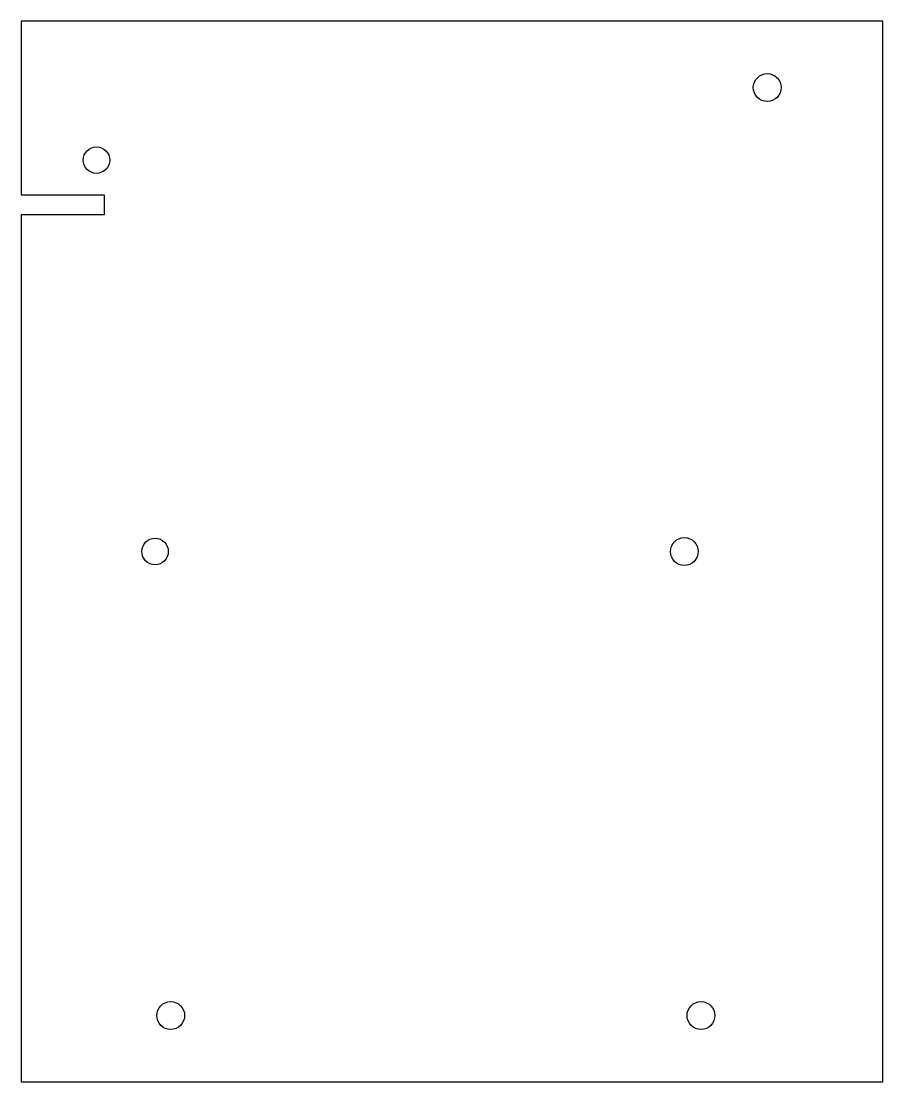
# Model space of a CAD drawing. Header units: millimetres. Extents: x 250 to 380, y -79 to 81.
import ezdxf

# ---------------------------------------------------------------- set-up
doc = ezdxf.new("R2010")
doc.units = ezdxf.units.MM
doc.layers.get('0').update_dxf_attribs({"linetype": 'CONTINUOUS'})

msp = doc.modelspace()

# ---------------------------------------------------------------- linework, layer by layer
msp.add_lwpolyline([(250, 51.33), (250, -79.46), (380, -79.46), (380, 80.54), (250, 80.54), (250, 54.33), (262.5, 54.33), (262.5, 51.33)], close=True)
for centre, radius in [((362.56, 70.54), 2.1), ((261.36, 59.59), 2), ((270.19, 0.54), 2), ((350.06, 0.54), 2.1), ((272.56, -69.46), 2.1), ((352.56, -69.46), 2.1)]:
    msp.add_circle(centre, radius)

doc.saveas('drawing.dxf')
